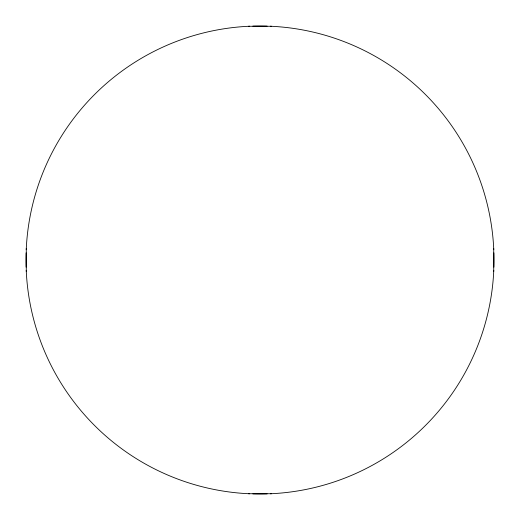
<?xml version="1.0" encoding="UTF-8"?>
<svg xmlns="http://www.w3.org/2000/svg" width="520" height="520" viewBox="0 0 520 520"><rect width="100%" height="100%" fill="white"/><g stroke="black" fill="none" stroke-linecap="round" stroke-linejoin="round"><path stroke-width="0.78" d="M26.28 248.521L26.28 271.479M493.721 271.479L493.721 248.521M248.521 26.28L271.479 26.28M271.479 493.721L248.521 493.721M493.89 252.844A234 234 0 0 1 493.89 267.156M493.772 270.342A234 234 0 0 1 270.342 493.772M267.156 493.89A234 234 0 0 1 252.844 493.89M249.659 493.772A234 234 0 0 1 26.228 270.342M26.111 267.156A234 234 0 0 1 26.111 252.844M26.228 249.659A234 234 0 0 1 249.659 26.228M252.844 26.111A234 234 0 0 1 267.156 26.111M270.342 26.228A234 234 0 0 1 493.772 249.659"/></g></svg>
